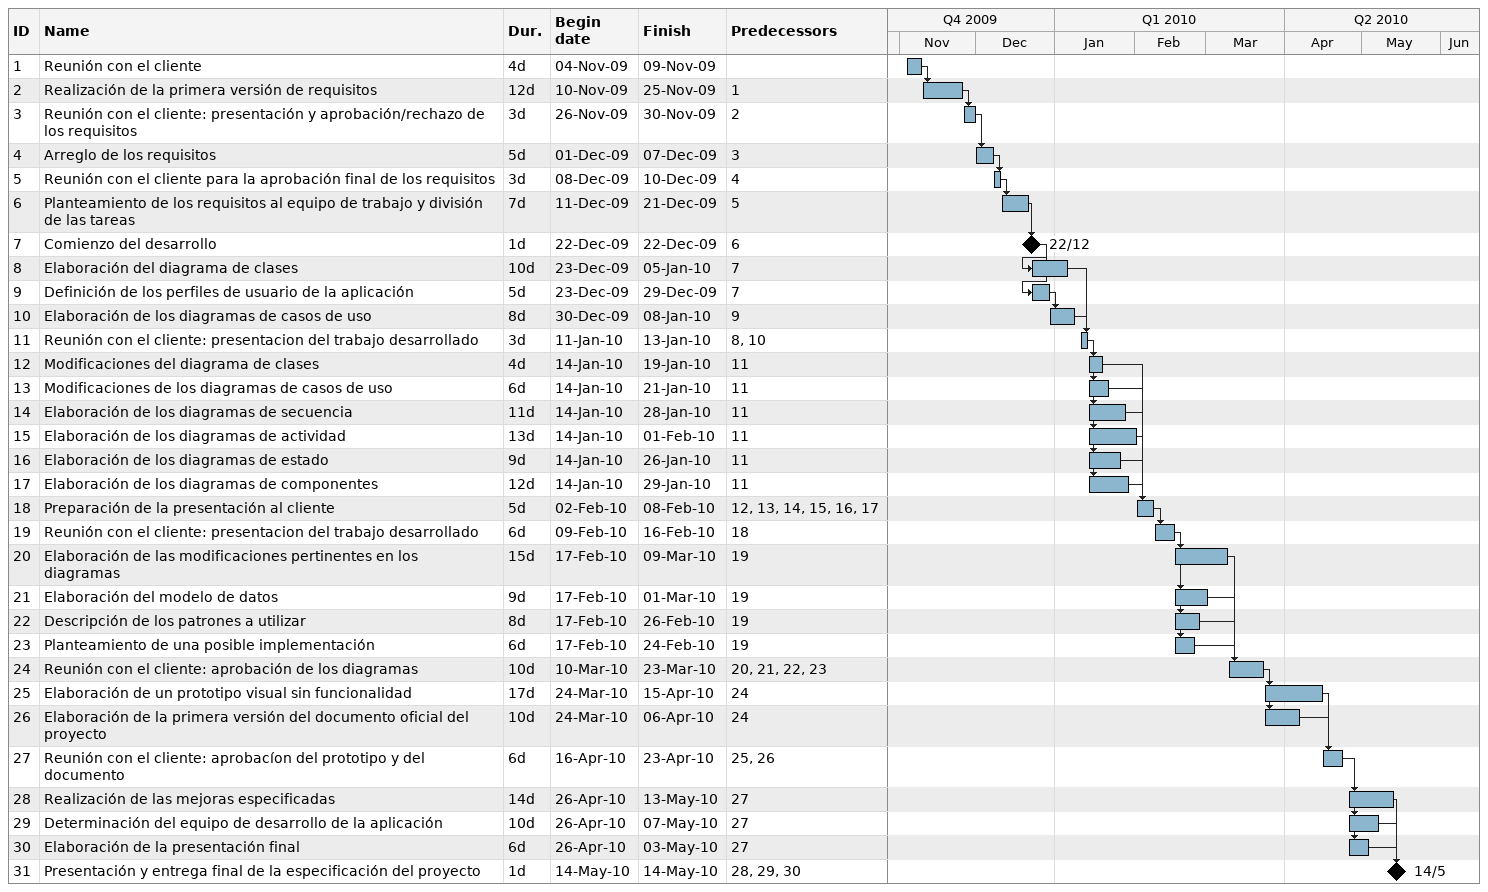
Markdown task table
| ID | Task | Duration | Start | Finish | Predecessors |
|---|---|---|---|---|---|
| 1 | Reunión con el cliente | 4d | 2009-11-04 | 2009-11-09 |  |
| 2 | Realización de la primera versión de requisitos | 12d | 2009-11-10 | 2009-11-25 | 1 |
| 3 | Reunión con el cliente: presentación y aprobación/rechazo de los requisitos | 3d | 2009-11-26 | 2009-11-30 | 2 |
| 4 | Arreglo de los requisitos | 5d | 2009-12-01 | 2009-12-07 | 3 |
| 5 | Reunión con el cliente para la aprobación final de los requisitos | 3d | 2009-12-08 | 2009-12-10 | 4 |
| 6 | Planteamiento de los requisitos al equipo de trabajo y división de las tareas | 7d | 2009-12-11 | 2009-12-21 | 5 |
| 7 | Comienzo del desarrollo | 1d | 2009-12-22 | 2009-12-22 | 6 |
| 8 | Elaboración del diagrama de clases | 10d | 2009-12-23 | 2010-01-05 | 7 |
| 9 | Definición de los perfiles de usuario de la aplicación | 5d | 2009-12-23 | 2009-12-29 | 7 |
| 10 | Elaboración de los diagramas de casos de uso | 8d | 2009-12-30 | 2010-01-08 | 9 |
| 11 | Reunión con el cliente: presentacion del trabajo desarrollado | 3d | 2010-01-11 | 2010-01-13 | 8, 10 |
| 12 | Modificaciones del diagrama de clases | 4d | 2010-01-14 | 2010-01-19 | 11 |
| 13 | Modificaciones de los diagramas de casos de uso | 6d | 2010-01-14 | 2010-01-21 | 11 |
| 14 | Elaboración de los diagramas de secuencia | 11d | 2010-01-14 | 2010-01-28 | 11 |
| 15 | Elaboración de los diagramas de actividad | 13d | 2010-01-14 | 2010-02-01 | 11 |
| 16 | Elaboración de los diagramas de estado | 9d | 2010-01-14 | 2010-01-26 | 11 |
| 17 | Elaboración de los diagramas de componentes | 12d | 2010-01-14 | 2010-01-29 | 11 |
| 18 | Preparación de la presentación al cliente | 5d | 2010-02-02 | 2010-02-08 | 12, 13, 14, 15, 16, 17 |
| 19 | Reunión con el cliente: presentacion del trabajo desarrollado | 6d | 2010-02-09 | 2010-02-16 | 18 |
| 20 | Elaboración de las modificaciones pertinentes en los diagramas | 15d | 2010-02-17 | 2010-03-09 | 19 |
| 21 | Elaboración del modelo de datos | 9d | 2010-02-17 | 2010-03-01 | 19 |
| 22 | Descripción de los patrones a utilizar | 8d | 2010-02-17 | 2010-02-26 | 19 |
| 23 | Planteamiento de una posible implementación | 6d | 2010-02-17 | 2010-02-24 | 19 |
| 24 | Reunión con el cliente: aprobación de los diagramas | 10d | 2010-03-10 | 2010-03-23 | 20, 21, 22, 23 |
| 25 | Elaboración de un prototipo visual sin funcionalidad | 17d | 2010-03-24 | 2010-04-15 | 24 |
| 26 | Elaboración de la primera versión del documento oficial del proyecto | 10d | 2010-03-24 | 2010-04-06 | 24 |
| 27 | Reunión con el cliente: aprobacíon del prototipo y del documento | 6d | 2010-04-16 | 2010-04-23 | 25, 26 |
| 28 | Realización de las mejoras especificadas | 14d | 2010-04-26 | 2010-05-13 | 27 |
| 29 | Determinación del equipo de desarrollo de la aplicación | 10d | 2010-04-26 | 2010-05-07 | 27 |
| 30 | Elaboración de la presentación final | 6d | 2010-04-26 | 2010-05-03 | 27 |
| 31 | Presentación y entrega final de la especificación del proyecto | 1d | 2010-05-14 | 2010-05-14 | 28, 29, 30 |
